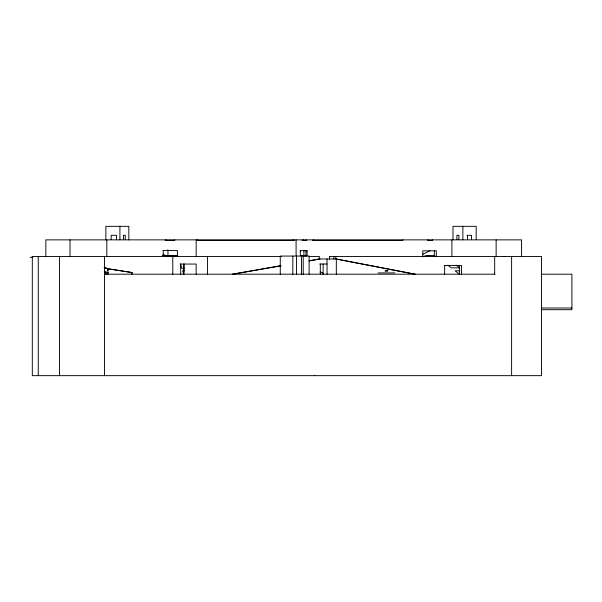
<?xml version="1.0" encoding="UTF-8"?>
<svg xmlns="http://www.w3.org/2000/svg" width="602" height="602" viewBox="0 0 602 602"><rect width="100%" height="100%" fill="white"/><g stroke="black" fill="none" stroke-linecap="round" stroke-linejoin="round"><path stroke-width="0.9" d="M184.332 270.855L182.587 270.78L183.753 274.196L184.204 264.052M104.093 267.363L108.074 268.695L107.856 274.196M131.492 274.196L132.056 272.525L131.838 274.196M107.6 274.196L107.909 272.563L107.216 274.196L104.492 273.556M422.386 254.465L429.903 250.846M422.664 256.723L425.953 255.594L434.772 255.594M427.548 256.159L429.188 255.594M232.252 274.196L280.427 265.775M309.142 260.756L319.331 258.98L319.331 256.444L308.999 256.444M233.034 274.196L281.202 265.775M308.999 260.922L320.113 258.98M169.802 256.136L176.243 255.594L177.725 256.159M132.056 272.525L107.231 268.703L104.605 267.807M108.074 268.695L107.231 268.703L107.645 268.582L107.856 270.373L107.096 270.373M459.71 270.802L455.059 270.832L459.401 274.196L459.401 265.474M123.387 235.307L125.261 235.307L125.261 239.528M467.054 235.307L471.539 235.307L471.539 239.528M165.174 240.379L174.678 240.379L174.678 239.867M197.042 240.379L294.491 240.379M302.144 240.379L306.839 240.379M312.679 240.379L402.836 240.379L402.836 239.867M427.932 240.379L432.62 240.379M162.864 250.522L177.402 250.522L177.402 256.444M307.103 255.79L307.103 250.718L305.936 250.718L305.936 256.347M162.442 255.594L177.868 255.594M300.248 255.594L306.125 255.594M281.284 256.444L32.305 256.444L32.305 375.656L541.461 375.656L541.461 256.444L329.452 256.444L329.452 258.98M30.1 257.287L32.764 257.287M318.691 258.98L336.638 258.98M319.752 264.022L327.044 264.022M180.126 264.052L196.139 264.052L196.139 274.196M444.396 265.474L461.493 265.474L461.493 274.196M385.13 270.576L387.869 270.576M385.13 271.209L387.869 271.209M378.056 272.932L394.942 272.932M104.53 274.196L495.002 274.196M541.461 274.196L571.9 274.196L571.9 309.706L541.461 309.706M541.461 308.021L571.9 308.021M300.029 250.688L307.103 250.718M184.325 268.326L181.714 268.221L180.352 264.24M107.735 268.695L131.718 272.525M415.267 274.196L336.322 258.98L336.322 274.196M414.733 274.196L335.788 258.98L335.788 256.444M320.061 272.089L322.469 272.646L323.462 273.677M104.274 271.705L107.909 272.563M104.801 271.923L107.525 272.563M162.976 254.345L167.251 256.181M456.248 265.211L459.627 267.83L451.259 267.882L447.888 265.271M521.565 256.723L521.565 239.867L45.827 239.867L45.827 256.723M511.61 256.444L511.61 375.656M504.882 256.444L504.122 256.444M496.131 239.867L496.131 256.723M494.671 256.444L494.671 274.196M476.19 239.438L476.19 226.344L452.982 226.344L452.982 239.867M467.498 235.307L467.498 239.528M462.848 226.344L462.848 239.867M458.897 239.528L458.897 235.307L456.926 235.307L456.926 239.528M451.891 239.867L451.891 256.723M444.63 265.474L444.63 274.196M436.292 256.738L436.292 250.823L422.792 250.823L422.792 256.738M434.328 250.522L434.328 256.444M432.499 239.867L432.454 240.379M428.052 239.867L428.014 240.379M333.832 256.444L333.832 258.98M329.587 256.444L329.587 258.98M327.044 258.98L327.044 274.196M323.116 264.022L323.116 274.196M320.317 264.022L320.317 274.196M314.613 375.121L314.613 375.656M313.296 239.867L313.296 240.379M309.127 274.196L309.127 256.068L280.261 256.068L280.261 274.196M306.245 239.867L306.283 240.379M303.897 250.214L303.897 256.399M303.212 256.068L303.212 274.196M301.519 256.068L301.519 274.196M300.345 250.688L300.345 255.76M296.447 256.068L296.447 274.196M296.094 239.867L296.094 255.79M293.731 239.867L293.731 240.379M293.159 239.867L293.159 240.379M292.828 256.068L292.828 274.196M207.54 256.444L207.54 274.196M197.501 239.867L197.501 240.379M196.184 239.867L196.184 256.723M183.753 264.052L183.753 274.196M180.698 264.052L180.698 274.196M174.422 239.867L174.422 240.379M172.789 256.444L172.789 274.196M167.966 249.77L167.966 256.347M165.821 239.867L165.821 240.379M165.558 239.867L165.558 240.379M163.255 250.522L163.255 256.444M128.828 239.867L128.828 226.344L105.854 226.344L105.854 239.867M123.485 235.307L123.485 239.528M119.918 226.344L119.918 239.867M116.457 239.528L116.457 235.307L111.152 235.307L111.152 239.528M106.832 239.867L106.832 256.723M104.53 256.444L104.53 375.656M70.02 239.867L70.02 256.723M59.493 256.444L59.493 375.656M38.272 256.444L38.272 375.656M303.099 240.379L303.099 239.867L303.062 240.379"/></g></svg>
